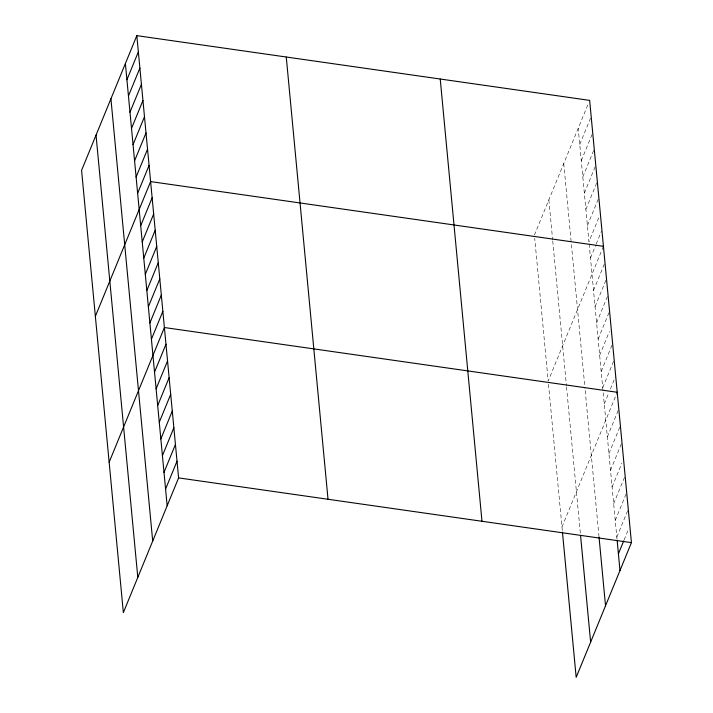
<?xml version="1.0" encoding="UTF-8"?>
<svg xmlns="http://www.w3.org/2000/svg" width="713" height="713" viewBox="0 0 713 713"><rect width="100%" height="100%" fill="white"/><g stroke="black" fill="none" stroke-linecap="round" stroke-linejoin="round"><path stroke-width="0.53" stroke-dasharray="3.56 2.67" d="M534.402 235.094L588.02 104.365M579.749 144.489L590.774 117.6M581.282 160.71L592.717 132.814M582.806 176.922L593.84 150.033M584.339 193.143L595.373 166.245M585.872 209.355L596.906 182.457M587.405 225.575L598.84 197.679M598.742 217.884L588.938 241.787L578.216 128.278M590.471 258.008L595.783 245.058M596.184 244.06L601.496 231.11M603.439 246.333L548.19 381.036L534.714 238.338M593.528 290.441L604.562 263.543M595.061 306.652L606.095 279.754M596.594 322.873L607.628 295.975M598.127 339.085L609.562 311.189M599.66 355.297L609.463 331.393M601.184 371.518L612.217 344.62M602.717 387.729L614.16 359.842M604.25 403.95L608.742 392.988M610.381 389.004L615.283 377.052M561.978 526.987L616.816 393.273M607.36 436.873L618.394 409.975M608.938 453.584L620.381 425.688M610.515 470.286L621.959 442.399M612.093 486.997L621.896 463.085M613.67 503.699L624.704 476.81M615.248 520.41L626.281 493.512M616.825 537.121L628.269 509.225M624.125 539.875L628.215 529.919M589.143 243.953L617.021 539.206M563.76 163.527L571.211 242.447M571.416 244.604L584.999 388.389M585.204 390.555L598.92 535.82M548.867 199.845L552.637 239.844M552.744 240.923L566.425 385.786M566.523 386.874L580.373 533.502M548.493 384.28L562.37 531.158"/><path stroke-width="1.07" d="M136.825 35.65L81.576 170.362L123.349 612.619L178.598 477.906L136.825 35.65L589.651 100.381L631.424 542.638L576.175 677.35L562.468 532.201M126.914 79.758L138.358 51.862M128.447 95.97L139.891 68.083M129.98 112.191L141.424 84.294M131.513 128.402L142.948 100.515M133.046 144.623L144.481 116.727M134.579 160.835L146.013 132.948M136.103 177.056L147.546 149.16M137.636 193.268L149.079 165.38M95.364 316.305L150.612 181.592L603.439 246.333M140.702 225.7L152.136 197.813M142.235 241.921L153.669 214.025M143.768 258.133L155.202 230.246M145.292 274.353L156.735 246.457M146.825 290.565L158.268 262.678M148.357 306.786L159.801 278.89M149.89 322.998L161.325 295.111M151.423 339.219L162.858 311.323M109.142 462.247L164.391 327.534L617.226 392.275M154.534 372.141L165.969 344.245M156.111 388.843L167.546 360.956M157.689 405.554L169.124 377.658M159.266 422.256L170.701 394.369M160.844 438.967L172.279 411.08M162.421 455.678L173.856 427.782M163.999 472.38L175.434 444.493M165.576 489.091L177.02 461.195M618.403 553.823L623.715 540.873M178.598 477.906L631.424 542.638M617.128 540.249L619.98 570.534M599.018 536.862L605.524 605.783M580.569 535.588L590.631 642.101M440.224 79.018L481.988 521.274M286.261 57.013L328.025 499.269M125.39 63.546L167.154 505.793M110.925 98.795L152.698 541.051M96.032 135.113L137.805 577.37"/></g></svg>
